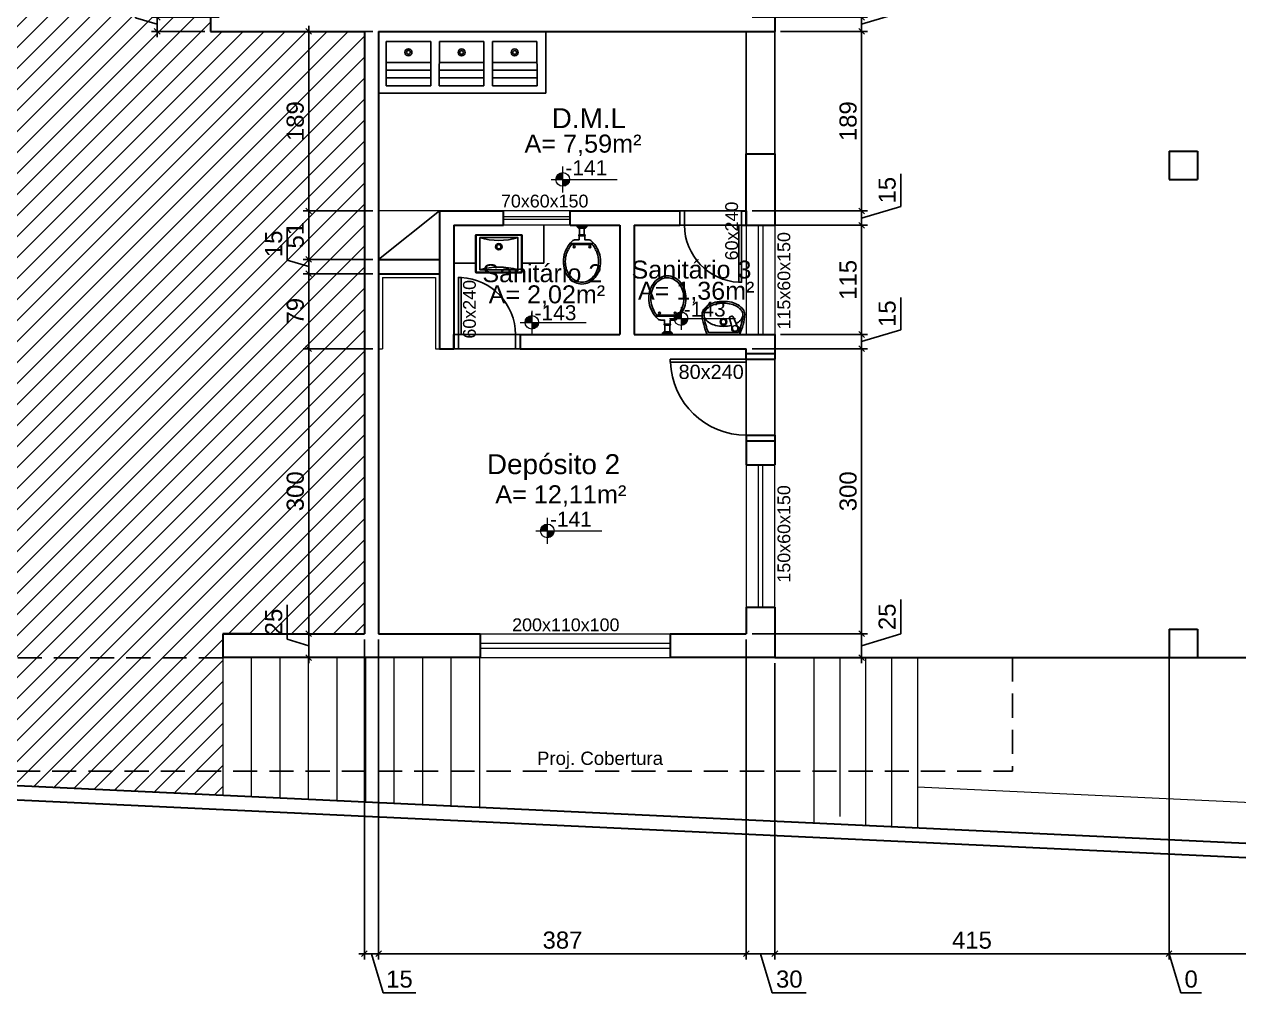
# Model space of a CAD drawing. Extents: x -165 to 197, y 154 to 653.
# Drawn here: x 111.57 to 124.35, y 411.99 to 422.18 of the extents above; entities that cross this region are included whole.
import ezdxf
from ezdxf.enums import TextEntityAlignment as Align

# ---------------------------------------------------------------- set-up
doc = ezdxf.new("R2010")
doc.units = 0
doc.header["$MEASUREMENT"] = 0
doc.header["$PDMODE"] = 3
doc.header["$PDSIZE"] = 0.1
doc.linetypes.add('CONTINUO', pattern=[0])
doc.linetypes.add('HIDDEN2', pattern=[4.7625, 3.175, -1.5875])
doc.layers.get('0').update_dxf_attribs({"linetype": 'CONTINUOUS'})
doc.layers.get('DEFPOINTS').update_dxf_attribs({"linetype": 'CONTINUOUS'})
for name, color, linetype, lineweight in [('AIT-ESQUADRIA 34', 252, 'CONTINUOUS', 15), ('AIT-PAREDE', 4, 'CONTINUOUS', 30), ('COTA de NIVEL', 12, 'CONTINUOUS', 20), ('DEMOLIR', 40, 'CONTINUOUS', 25), ('FININHA', 251, 'CONTINUOUS', 25), ('LAYOUT', 251, 'CONTINUOUS', 25), ('LAYOUT FIXO', 251, 'CONTINUOUS', 25), ('TEXTO-190', 190, 'CONTINUOUS', 20)]:
    doc.layers.add(name, color=color, linetype=linetype, lineweight=lineweight)
for name, color, linetype in [('AIT-PORTAS', 2, 'CONTINUOUS'), ('COTA', 1, 'CONTINUOUS'), ('PROJECAO', 5, 'HIDDEN2'), ('TEXTO', 190, 'CONTINUOUS')]:
    doc.layers.add(name, color=color, linetype=linetype)
doc.styles.add('ARIAL', font='ARIAL.TTF', dxfattribs={"height": 0.18})
doc.styles.add('cota25', font='ARIAL.TTF', dxfattribs={"height": 0.06})
doc.dimstyles.new('Copy of ISO-25', dxfattribs={"dimtxt": 0.18, "dimasz": 0.06, "dimexe": 0.06, "dimexo": 0.06, "dimgap": 0.05, "dimtad": 1, "dimdec": 0, "dimlfac": 100, "dimdsep": 46, "dimtxsty": 'ARIAL', "dimblk1": 'OBLIQUE', "dimblk2": 'OBLIQUE', "dimsah": 1, "dimcen": 2.5, "dimdle": 0.06, "dimclrd": 256, "dimclre": 256, "dimclrt": 256, "dimadec": 0, "dimazin": 0, "dimtfac": 1, "dimtdec": 0, "dimtmove": 1, "dimatfit": 3, "dimldrblk": 'OBLIQUE', "dimfxl": 0, "dimtolj": 1, "dimtzin": 0, "dimlwd": -1, "dimlwe": -1, "dimarcsym": 0})

# ---------------------------------------------------------------- blocks, each defined once
blk = doc.blocks.new('A$C2E354974')
at = {"layer": 'LAYOUT FIXO', "linetype": 'CONTINUO'}
for p, q in [((0.416, 0.304), (0.416, 0.195)), ((0.426, 0.074), (0.426, 0.318)), ((0.416, 0.086), (0.416, 0.195)), ((0.509, 0.195), (0.509, 0.225)), ((0.509, 0.195), (0.509, 0.165)), ((0.519, 0.195), (0.519, 0.22)), ((0.519, 0.195), (0.519, 0.17)), ((0.589, 0.195), (0.589, 0.22)), ((0.589, 0.195), (0.589, 0.17)), ((0.599, 0.195), (0.599, 0.235)), ((0.599, 0.195), (0.599, 0.155))]:
    blk.add_line(p, q, dxfattribs=at)
blk.add_lwpolyline([(0.33, 0.015, 0.050424), (0.374, 0.035, 0.092193), (0.453, 0.093, 0.19096), (0.466, 0.127), (0.466, 0.165), (0.509, 0.165, 1), (0.519, 0.165), (0.519, 0.17), (0.589, 0.17), (0.589, 0.16, 0.414214), (0.594, 0.155), (0.599, 0.155), (0.599, 0.15, 0.414214), (0.604, 0.145), (0.619, 0.145), (0.619, 0.195), (0.619, 0.245), (0.604, 0.245, 0.414214), (0.599, 0.24), (0.599, 0.235), (0.594, 0.235, 0.414214), (0.589, 0.23), (0.589, 0.22), (0.519, 0.22), (0.519, 0.225, 1), (0.509, 0.225), (0.466, 0.225), (0.466, 0.263, 0.19096), (0.453, 0.297, 0.092193), (0.374, 0.355, 0.050424), (0.33, 0.375, 0.082137), (0.238, 0.39, 0.082137), (0.145, 0.375, 0.090148), (0.07, 0.333, 0.104406), (0.017, 0.268, 0.117345), (0, 0.195, 0.117345), (0.017, 0.122, 0.104406), (0.07, 0.057, 0.090148), (0.145, 0.015, 0.082137), (0.238, 0, 0.082137)], format="xyb", close=True, dxfattribs=at)
for points in [[(0.02, 0.195, -0.117345), (0.035, 0.259, -0.104406), (0.082, 0.317, -0.090148), (0.151, 0.356, -0.082137), (0.238, 0.37, -0.082137)], [(0.238, 0.37, -0.082137), (0.324, 0.356, -0.050424), (0.364, 0.337, -0.050424)], [(0, 0.195), (0, 0.195, -0.117345)], [(0.02, 0.195), (0.02, 0.195, -0.117345)], [(0.02, 0.195, 0.117345), (0.035, 0.131, 0.104406), (0.082, 0.073, 0.090148), (0.151, 0.034, 0.082137), (0.238, 0.02, 0.082137)], [(0.238, 0.02, 0.082137), (0.324, 0.034, 0.050424), (0.364, 0.053, 0.050424)]]:
    blk.add_lwpolyline(points, format="xyb", dxfattribs=at)
for centre in [(0.393, 0.278), (0.393, 0.112)]:
    blk.add_circle(centre, 0.0101, dxfattribs=at)
for centre, start, end in [((0.259, 0.115), 50.2294, 64.3137), ((0.259, 0.275), 295.6863, 309.7706)]:
    blk.add_arc(centre, 0.246, start, end, dxfattribs=at)
blk = doc.blocks.new('_OBLIQUE')
at = {"color": 0, "linetype": 'ByBlock'}
blk.add_line((-0.5, -0.5), (0.5, 0.5), dxfattribs=at)
blk = doc.blocks.new('*D342')
at = {"layer": 'COTA'}
for p, q in [((123.622, 415.608), (123.622, 412.341)), ((126.722, 415.458), (126.722, 412.341)), ((126.782, 412.401), (123.562, 412.401))]:
    blk.add_line(p, q, dxfattribs=at)
at = {"layer": 'DEFPOINTS', "color": 0}
for p in [(123.622, 415.668), (126.722, 415.518), (123.622, 412.401)]:
    blk.add_point(p, dxfattribs=at)
at = {"layer": 'COTA', "xscale": 0.06, "yscale": 0.06, "zscale": 0.06, "rotation": 180}
blk.add_blockref('_OBLIQUE', (123.622, 412.401), dxfattribs=at)
at = {"layer": 'COTA', "xscale": 0.06, "yscale": 0.06, "zscale": 0.06}
blk.add_blockref('_OBLIQUE', (126.722, 412.401), dxfattribs=at)
at = {"layer": 'COTA', "insert": (125.172, 412.543), "char_height": 0.18, "attachment_point": 5, "style": 'ARIAL'}
blk.add_mtext('\\A1;310', dxfattribs=at)
blk = doc.blocks.new('*D343')
at = {"layer": 'COTA'}
for p, q in [((123.622, 415.608), (123.622, 412.341)), ((123.622, 415.458), (123.622, 412.341)), ((123.622, 412.401), (123.562, 412.401)), ((123.622, 412.401), (123.682, 412.401)), ((123.622, 412.401), (123.745, 411.991)), ((123.745, 411.991), (123.963, 411.991))]:
    blk.add_line(p, q, dxfattribs=at)
at = {"layer": 'DEFPOINTS', "color": 0}
for p in [(123.622, 415.668), (123.622, 415.518), (123.622, 412.401)]:
    blk.add_point(p, dxfattribs=at)
at = {"layer": 'COTA', "xscale": 0.06, "yscale": 0.06, "zscale": 0.06}
blk.add_blockref('_OBLIQUE', (123.622, 412.401), dxfattribs=at)
at = {"layer": 'COTA', "xscale": 0.06, "yscale": 0.06, "zscale": 0.06, "rotation": 180}
blk.add_blockref('_OBLIQUE', (123.622, 412.401), dxfattribs=at)
at = {"layer": 'COTA', "insert": (123.854, 412.133), "char_height": 0.18, "attachment_point": 5, "style": 'ARIAL'}
blk.add_mtext('\\A1;0', dxfattribs=at)
blk = doc.blocks.new('*D344')
at = {"layer": 'COTA'}
for p, q in [((119.472, 415.458), (119.472, 412.341)), ((123.622, 415.458), (123.622, 412.341)), ((123.682, 412.401), (119.412, 412.401))]:
    blk.add_line(p, q, dxfattribs=at)
at = {"layer": 'DEFPOINTS', "color": 0}
for p in [(119.472, 415.518), (123.622, 415.518), (119.472, 412.401)]:
    blk.add_point(p, dxfattribs=at)
at = {"layer": 'COTA', "xscale": 0.06, "yscale": 0.06, "zscale": 0.06, "rotation": 180}
blk.add_blockref('_OBLIQUE', (119.472, 412.401), dxfattribs=at)
at = {"layer": 'COTA', "xscale": 0.06, "yscale": 0.06, "zscale": 0.06}
blk.add_blockref('_OBLIQUE', (123.622, 412.401), dxfattribs=at)
at = {"layer": 'COTA', "insert": (121.547, 412.543), "char_height": 0.18, "attachment_point": 5, "style": 'ARIAL'}
blk.add_mtext('\\A1;415', dxfattribs=at)
blk = doc.blocks.new('*D345')
at = {"layer": 'COTA'}
for p, q in [((119.172, 415.708), (119.172, 412.341)), ((119.472, 415.458), (119.472, 412.341)), ((119.532, 412.401), (119.112, 412.401)), ((119.322, 412.401), (119.445, 411.991)), ((119.445, 411.991), (119.802, 411.991))]:
    blk.add_line(p, q, dxfattribs=at)
at = {"layer": 'DEFPOINTS', "color": 0}
for p in [(119.172, 415.768), (119.472, 415.518), (119.172, 412.401)]:
    blk.add_point(p, dxfattribs=at)
at = {"layer": 'COTA', "xscale": 0.06, "yscale": 0.06, "zscale": 0.06, "rotation": 180}
blk.add_blockref('_OBLIQUE', (119.172, 412.401), dxfattribs=at)
at = {"layer": 'COTA', "xscale": 0.06, "yscale": 0.06, "zscale": 0.06}
blk.add_blockref('_OBLIQUE', (119.472, 412.401), dxfattribs=at)
at = {"layer": 'COTA', "insert": (119.624, 412.133), "char_height": 0.18, "attachment_point": 5, "style": 'ARIAL'}
blk.add_mtext('\\A1;30', dxfattribs=at)
blk = doc.blocks.new('*D346')
at = {"layer": 'COTA'}
for p, q in [((115.302, 415.708), (115.302, 412.341)), ((119.172, 415.708), (119.172, 412.341)), ((119.232, 412.401), (115.242, 412.401))]:
    blk.add_line(p, q, dxfattribs=at)
at = {"layer": 'DEFPOINTS', "color": 0}
for p in [(115.302, 415.768), (119.172, 415.768), (115.302, 412.401)]:
    blk.add_point(p, dxfattribs=at)
at = {"layer": 'COTA', "xscale": 0.06, "yscale": 0.06, "zscale": 0.06, "rotation": 180}
blk.add_blockref('_OBLIQUE', (115.302, 412.401), dxfattribs=at)
at = {"layer": 'COTA', "xscale": 0.06, "yscale": 0.06, "zscale": 0.06}
blk.add_blockref('_OBLIQUE', (119.172, 412.401), dxfattribs=at)
at = {"layer": 'COTA', "insert": (117.237, 412.543), "char_height": 0.18, "attachment_point": 5, "style": 'ARIAL'}
blk.add_mtext('\\A1;387', dxfattribs=at)
blk = doc.blocks.new('*D347')
at = {"layer": 'COTA'}
for p, q in [((115.152, 415.708), (115.152, 412.341)), ((115.302, 415.708), (115.302, 412.341)), ((115.362, 412.401), (115.092, 412.401)), ((115.227, 412.401), (115.35, 411.991)), ((115.35, 411.991), (115.693, 411.991))]:
    blk.add_line(p, q, dxfattribs=at)
at = {"layer": 'DEFPOINTS', "color": 0}
for p in [(115.152, 415.768), (115.302, 415.768), (115.152, 412.401)]:
    blk.add_point(p, dxfattribs=at)
at = {"layer": 'COTA', "xscale": 0.06, "yscale": 0.06, "zscale": 0.06, "rotation": 180}
blk.add_blockref('_OBLIQUE', (115.152, 412.401), dxfattribs=at)
at = {"layer": 'COTA', "xscale": 0.06, "yscale": 0.06, "zscale": 0.06}
blk.add_blockref('_OBLIQUE', (115.302, 412.401), dxfattribs=at)
at = {"layer": 'COTA', "insert": (115.521, 412.133), "char_height": 0.18, "attachment_point": 5, "style": 'ARIAL'}
blk.add_mtext('\\A1;15', dxfattribs=at)
blk = doc.blocks.new('*D348')
at = {"layer": 'COTA'}
for p, q in [((114.34, 415.711), (114.34, 416.073)), ((114.567, 415.458), (114.567, 415.828)), ((114.567, 415.643), (114.34, 415.711)), ((115.102, 415.768), (114.507, 415.768)), ((115.102, 415.518), (114.507, 415.518))]:
    blk.add_line(p, q, dxfattribs=at)
at = {"layer": 'DEFPOINTS', "color": 0}
for p in [(114.567, 415.768), (115.162, 415.768), (115.162, 415.518)]:
    blk.add_point(p, dxfattribs=at)
at = {"layer": 'COTA', "xscale": 0.06, "yscale": 0.06, "zscale": 0.06}
for p, rotation in [((114.567, 415.768), 90), ((114.567, 415.518), 270)]:
    blk.add_blockref('_OBLIQUE', p, dxfattribs=dict(at, rotation=rotation))
at = {"layer": 'COTA', "insert": (114.198, 415.892), "char_height": 0.18, "attachment_point": 5, "rotation": 90, "style": 'ARIAL'}
blk.add_mtext('\\A1;25', dxfattribs=at)
blk = doc.blocks.new('*D349')
at = {"layer": 'COTA'}
for p, q in [((115.242, 418.768), (114.507, 418.768)), ((114.567, 415.708), (114.567, 418.828)), ((115.102, 415.768), (114.507, 415.768))]:
    blk.add_line(p, q, dxfattribs=at)
at = {"layer": 'DEFPOINTS', "color": 0}
for p in [(114.567, 418.768), (115.302, 418.768), (115.162, 415.768)]:
    blk.add_point(p, dxfattribs=at)
at = {"layer": 'COTA', "xscale": 0.06, "yscale": 0.06, "zscale": 0.06}
for p, rotation in [((114.567, 418.768), 90), ((114.567, 415.768), 270)]:
    blk.add_blockref('_OBLIQUE', p, dxfattribs=dict(at, rotation=rotation))
at = {"layer": 'COTA', "insert": (114.425, 417.268), "char_height": 0.18, "attachment_point": 5, "rotation": 90, "style": 'ARIAL'}
blk.add_mtext('\\A1;300', dxfattribs=at)
blk = doc.blocks.new('*D350')
at = {"layer": 'COTA'}
for p, q in [((115.242, 419.558), (114.507, 419.558)), ((114.567, 418.708), (114.567, 419.618)), ((115.242, 418.768), (114.507, 418.768))]:
    blk.add_line(p, q, dxfattribs=at)
at = {"layer": 'DEFPOINTS', "color": 0}
for p in [(114.567, 419.558), (115.302, 419.558), (115.302, 418.768)]:
    blk.add_point(p, dxfattribs=at)
at = {"layer": 'COTA', "xscale": 0.06, "yscale": 0.06, "zscale": 0.06}
for p, rotation in [((114.567, 419.558), 90), ((114.567, 418.768), 270)]:
    blk.add_blockref('_OBLIQUE', p, dxfattribs=dict(at, rotation=rotation))
at = {"layer": 'COTA', "insert": (114.425, 419.163), "char_height": 0.18, "attachment_point": 5, "rotation": 90, "style": 'ARIAL'}
blk.add_mtext('\\A1;79', dxfattribs=at)
blk = doc.blocks.new('*D351')
at = {"layer": 'COTA'}
for p, q in [((114.34, 419.701), (114.34, 420.043)), ((114.567, 419.633), (114.34, 419.701)), ((115.242, 419.708), (114.507, 419.708)), ((114.567, 419.498), (114.567, 419.768)), ((115.242, 419.558), (114.507, 419.558))]:
    blk.add_line(p, q, dxfattribs=at)
at = {"layer": 'DEFPOINTS', "color": 0}
for p in [(114.567, 419.708), (115.302, 419.708), (115.302, 419.558)]:
    blk.add_point(p, dxfattribs=at)
at = {"layer": 'COTA', "xscale": 0.06, "yscale": 0.06, "zscale": 0.06}
for p, rotation in [((114.567, 419.708), 90), ((114.567, 419.558), 270)]:
    blk.add_blockref('_OBLIQUE', p, dxfattribs=dict(at, rotation=rotation))
at = {"layer": 'COTA', "insert": (114.198, 419.872), "char_height": 0.18, "attachment_point": 5, "rotation": 90, "style": 'ARIAL'}
blk.add_mtext('\\A1;15', dxfattribs=at)
blk = doc.blocks.new('*D352')
at = {"layer": 'COTA'}
for p, q in [((115.242, 420.218), (114.507, 420.218)), ((114.567, 419.648), (114.567, 420.278)), ((115.242, 419.708), (114.507, 419.708))]:
    blk.add_line(p, q, dxfattribs=at)
at = {"layer": 'DEFPOINTS', "color": 0}
for p in [(114.567, 420.218), (115.302, 420.218), (115.302, 419.708)]:
    blk.add_point(p, dxfattribs=at)
at = {"layer": 'COTA', "xscale": 0.06, "yscale": 0.06, "zscale": 0.06}
for p, rotation in [((114.567, 420.218), 90), ((114.567, 419.708), 270)]:
    blk.add_blockref('_OBLIQUE', p, dxfattribs=dict(at, rotation=rotation))
at = {"layer": 'COTA', "insert": (114.425, 419.963), "char_height": 0.18, "attachment_point": 5, "rotation": 90, "style": 'ARIAL'}
blk.add_mtext('\\A1;51', dxfattribs=at)
blk = doc.blocks.new('*D353')
at = {"layer": 'COTA'}
for p, q in [((115.242, 422.108), (114.507, 422.108)), ((114.567, 420.158), (114.567, 422.168)), ((115.242, 420.218), (114.507, 420.218))]:
    blk.add_line(p, q, dxfattribs=at)
at = {"layer": 'DEFPOINTS', "color": 0}
for p in [(114.567, 422.108), (115.302, 422.108), (115.302, 420.218)]:
    blk.add_point(p, dxfattribs=at)
at = {"layer": 'COTA', "xscale": 0.06, "yscale": 0.06, "zscale": 0.06}
for p, rotation in [((114.567, 422.108), 90), ((114.567, 420.218), 270)]:
    blk.add_blockref('_OBLIQUE', p, dxfattribs=dict(at, rotation=rotation))
at = {"layer": 'COTA', "insert": (114.425, 421.163), "char_height": 0.18, "attachment_point": 5, "rotation": 90, "style": 'ARIAL'}
blk.add_mtext('\\A1;189', dxfattribs=at)
blk = doc.blocks.new('*D354')
at = {"layer": 'COTA'}
for p, q in [((112.744, 422.251), (112.744, 422.593)), ((112.971, 422.183), (112.744, 422.251)), ((113.622, 422.258), (112.911, 422.258)), ((112.971, 422.048), (112.971, 422.318)), ((113.472, 422.108), (112.911, 422.108))]:
    blk.add_line(p, q, dxfattribs=at)
at = {"layer": 'DEFPOINTS', "color": 0}
for p in [(112.971, 422.258), (113.682, 422.258), (113.532, 422.108)]:
    blk.add_point(p, dxfattribs=at)
at = {"layer": 'COTA', "xscale": 0.06, "yscale": 0.06, "zscale": 0.06}
for p, rotation in [((112.971, 422.258), 90), ((112.971, 422.108), 270)]:
    blk.add_blockref('_OBLIQUE', p, dxfattribs=dict(at, rotation=rotation))
at = {"layer": 'COTA', "insert": (112.602, 422.422), "char_height": 0.18, "attachment_point": 5, "rotation": 90, "style": 'ARIAL'}
blk.add_mtext('\\A1;15', dxfattribs=at)
blk = doc.blocks.new('*D359')
at = {"layer": 'COTA'}
for p, q in [((120.797, 415.766), (120.797, 416.128)), ((120.386, 415.458), (120.386, 415.828)), ((119.232, 415.768), (120.446, 415.768)), ((120.386, 415.643), (120.797, 415.766)), ((119.532, 415.518), (120.446, 415.518))]:
    blk.add_line(p, q, dxfattribs=at)
at = {"layer": 'DEFPOINTS', "color": 0}
for p in [(119.172, 415.768), (120.386, 415.768), (119.472, 415.518)]:
    blk.add_point(p, dxfattribs=at)
at = {"layer": 'COTA', "xscale": 0.06, "yscale": 0.06, "zscale": 0.06}
for p, rotation in [((120.386, 415.768), 90), ((120.386, 415.518), 270)]:
    blk.add_blockref('_OBLIQUE', p, dxfattribs=dict(at, rotation=rotation))
at = {"layer": 'COTA', "insert": (120.655, 415.947), "char_height": 0.18, "attachment_point": 5, "rotation": 90, "style": 'ARIAL'}
blk.add_mtext('\\A1;25', dxfattribs=at)
blk = doc.blocks.new('*D360')
at = {"layer": 'COTA'}
for p, q in [((119.232, 418.768), (120.446, 418.768)), ((120.386, 415.708), (120.386, 418.828)), ((119.232, 415.768), (120.446, 415.768))]:
    blk.add_line(p, q, dxfattribs=at)
at = {"layer": 'DEFPOINTS', "color": 0}
for p in [(119.172, 418.768), (120.386, 418.768), (119.172, 415.768)]:
    blk.add_point(p, dxfattribs=at)
at = {"layer": 'COTA', "xscale": 0.06, "yscale": 0.06, "zscale": 0.06}
for p, rotation in [((120.386, 418.768), 90), ((120.386, 415.768), 270)]:
    blk.add_blockref('_OBLIQUE', p, dxfattribs=dict(at, rotation=rotation))
at = {"layer": 'COTA', "insert": (120.244, 417.268), "char_height": 0.18, "attachment_point": 5, "rotation": 90, "style": 'ARIAL'}
blk.add_mtext('\\A1;300', dxfattribs=at)
blk = doc.blocks.new('*D361')
at = {"layer": 'COTA'}
for p, q in [((120.797, 418.966), (120.797, 419.308)), ((119.532, 418.918), (120.446, 418.918)), ((120.386, 418.708), (120.386, 418.978)), ((120.386, 418.843), (120.797, 418.966)), ((119.232, 418.768), (120.446, 418.768))]:
    blk.add_line(p, q, dxfattribs=at)
at = {"layer": 'DEFPOINTS', "color": 0}
for p in [(119.472, 418.918), (120.386, 418.918), (119.172, 418.768)]:
    blk.add_point(p, dxfattribs=at)
at = {"layer": 'COTA', "xscale": 0.06, "yscale": 0.06, "zscale": 0.06}
for p, rotation in [((120.386, 418.918), 90), ((120.386, 418.768), 270)]:
    blk.add_blockref('_OBLIQUE', p, dxfattribs=dict(at, rotation=rotation))
at = {"layer": 'COTA', "insert": (120.655, 419.137), "char_height": 0.18, "attachment_point": 5, "rotation": 90, "style": 'ARIAL'}
blk.add_mtext('\\A1;15', dxfattribs=at)
blk = doc.blocks.new('*D362')
at = {"layer": 'COTA'}
for p, q in [((119.232, 420.068), (120.446, 420.068)), ((120.386, 418.858), (120.386, 420.128)), ((119.532, 418.918), (120.446, 418.918))]:
    blk.add_line(p, q, dxfattribs=at)
at = {"layer": 'DEFPOINTS', "color": 0}
for p in [(119.172, 420.068), (120.386, 420.068), (119.472, 418.918)]:
    blk.add_point(p, dxfattribs=at)
at = {"layer": 'COTA', "xscale": 0.06, "yscale": 0.06, "zscale": 0.06}
for p, rotation in [((120.386, 420.068), 90), ((120.386, 418.918), 270)]:
    blk.add_blockref('_OBLIQUE', p, dxfattribs=dict(at, rotation=rotation))
at = {"layer": 'COTA', "insert": (120.244, 419.493), "char_height": 0.18, "attachment_point": 5, "rotation": 90, "style": 'ARIAL'}
blk.add_mtext('\\A1;115', dxfattribs=at)
blk = doc.blocks.new('*D363')
at = {"layer": 'COTA'}
for p, q in [((120.797, 420.266), (120.797, 420.608)), ((119.232, 420.218), (120.446, 420.218)), ((120.386, 420.008), (120.386, 420.278)), ((120.386, 420.143), (120.797, 420.266)), ((119.232, 420.068), (120.446, 420.068))]:
    blk.add_line(p, q, dxfattribs=at)
at = {"layer": 'DEFPOINTS', "color": 0}
for p in [(119.172, 420.218), (120.386, 420.218), (119.172, 420.068)]:
    blk.add_point(p, dxfattribs=at)
at = {"layer": 'COTA', "xscale": 0.06, "yscale": 0.06, "zscale": 0.06}
for p, rotation in [((120.386, 420.218), 90), ((120.386, 420.068), 270)]:
    blk.add_blockref('_OBLIQUE', p, dxfattribs=dict(at, rotation=rotation))
at = {"layer": 'COTA', "insert": (120.655, 420.437), "char_height": 0.18, "attachment_point": 5, "rotation": 90, "style": 'ARIAL'}
blk.add_mtext('\\A1;15', dxfattribs=at)
blk = doc.blocks.new('*D364')
at = {"layer": 'COTA'}
for p, q in [((119.532, 422.108), (120.446, 422.108)), ((120.386, 420.158), (120.386, 422.168)), ((119.232, 420.218), (120.446, 420.218))]:
    blk.add_line(p, q, dxfattribs=at)
at = {"layer": 'DEFPOINTS', "color": 0}
for p in [(119.472, 422.108), (120.386, 422.108), (119.172, 420.218)]:
    blk.add_point(p, dxfattribs=at)
at = {"layer": 'COTA', "xscale": 0.06, "yscale": 0.06, "zscale": 0.06}
for p, rotation in [((120.386, 422.108), 90), ((120.386, 420.218), 270)]:
    blk.add_blockref('_OBLIQUE', p, dxfattribs=dict(at, rotation=rotation))
at = {"layer": 'COTA', "insert": (120.244, 421.163), "char_height": 0.18, "attachment_point": 5, "rotation": 90, "style": 'ARIAL'}
blk.add_mtext('\\A1;189', dxfattribs=at)
blk = doc.blocks.new('*D365')
at = {"layer": 'COTA'}
for p, q in [((120.797, 422.306), (120.797, 422.648)), ((119.232, 422.258), (120.446, 422.258)), ((120.386, 422.048), (120.386, 422.318)), ((120.386, 422.183), (120.797, 422.306)), ((119.532, 422.108), (120.446, 422.108))]:
    blk.add_line(p, q, dxfattribs=at)
at = {"layer": 'DEFPOINTS', "color": 0}
for p in [(119.172, 422.258), (120.386, 422.258), (119.472, 422.108)]:
    blk.add_point(p, dxfattribs=at)
at = {"layer": 'COTA', "xscale": 0.06, "yscale": 0.06, "zscale": 0.06}
for p, rotation in [((120.386, 422.258), 90), ((120.386, 422.108), 270)]:
    blk.add_blockref('_OBLIQUE', p, dxfattribs=dict(at, rotation=rotation))
at = {"layer": 'COTA', "insert": (120.655, 422.477), "char_height": 0.18, "attachment_point": 5, "rotation": 90, "style": 'ARIAL'}
blk.add_mtext('\\A1;15', dxfattribs=at)

msp = doc.modelspace()

# ---------------------------------------------------------------- hatches: boundary and pattern name
at = {"layer": 'COTA de NIVEL', "linetype": 'Continuous'}
h = msp.add_hatch(color=256, dxfattribs=at)
h.paths.add_polyline_path([(117.24, 420.55), (117.24, 420.621, 0.414214), (117.168, 420.55)])
h.paths.add_polyline_path([(117.24, 420.55), (117.24, 420.479, 0.414214), (117.311, 420.55)])
h = msp.add_hatch(color=256, dxfattribs=at)
h.paths.add_polyline_path([(118.485, 419.085), (118.485, 419.156, 0.414214), (118.413, 419.085)])
h.paths.add_polyline_path([(118.485, 419.085), (118.485, 419.013, 0.414214), (118.556, 419.085)])
h = msp.add_hatch(color=256, dxfattribs=at)
h.paths.add_polyline_path([(116.914, 419.046), (116.914, 419.118, 0.414214), (116.843, 419.046)])
h.paths.add_polyline_path([(116.914, 419.046), (116.914, 418.975, 0.414214), (116.985, 419.046)])
h = msp.add_hatch(color=256, dxfattribs=at)
h.paths.add_polyline_path([(117.078, 416.851), (117.078, 416.923, 0.414214), (117.006, 416.851)])
h.paths.add_polyline_path([(117.078, 416.851), (117.078, 416.78, 0.414214), (117.149, 416.851)])
at = {"layer": 'FININHA'}
h = msp.add_hatch(dxfattribs=at)
h.set_pattern_fill('ANSI31', color=256, scale=1.25, style=0)
h.set_pattern_definition([(45, (94.56817, 414.07025), (-0.1104854, 0.1104854), [])])
h.paths.add_polyline_path([(113.532, 425.453), (112.032, 425.453), (112.032, 425.703), (112.382, 425.703), (112.382, 427.238), (94.568, 426.508), (94.568, 414.969), (113.662, 414.07), (113.662, 415.519), (113.662, 415.768), (113.962, 415.768), (115.152, 415.768), (115.152, 422.108), (113.532, 422.108)])

# ---------------------------------------------------------------- linework, layer by layer
at = {"layer": 'AIT-ESQUADRIA 34', "color": 9}
for p, q in [((115.942, 420.218), (115.302, 420.218)), ((117.317, 420.218), (116.617, 420.218)), ((117.317, 420.158), (116.617, 420.158)), ((117.317, 420.128), (116.617, 420.128)), ((117.317, 420.068), (116.617, 420.068)), ((119.172, 420.068), (119.172, 418.918)), ((119.297, 420.068), (119.297, 418.918)), ((119.347, 420.068), (119.347, 418.918)), ((119.472, 420.068), (119.472, 418.918)), ((115.342, 419.518), (115.902, 419.518)), ((115.342, 419.518), (115.342, 418.768)), ((115.902, 419.518), (115.902, 418.768)), ((115.302, 418.918), (115.302, 418.768)), ((115.302, 418.768), (115.342, 418.768)), ((115.902, 418.768), (115.942, 418.768)), ((119.172, 417.548), (119.172, 416.048)), ((119.297, 417.548), (119.297, 416.048)), ((119.347, 416.048), (119.347, 417.548)), ((119.472, 416.048), (119.472, 417.548)), ((116.372, 415.768), (118.372, 415.768)), ((116.372, 415.668), (118.372, 415.668)), ((116.372, 415.618), (118.372, 415.618)), ((113.662, 415.519), (113.662, 414.075)), ((113.962, 415.519), (113.962, 414.061)), ((114.262, 415.519), (114.262, 414.047)), ((114.562, 415.519), (114.562, 414.033)), ((114.862, 415.519), (114.862, 414.019)), ((115.162, 415.519), (115.162, 414.26)), ((115.162, 415.519), (115.162, 414.004)), ((115.462, 415.519), (115.462, 413.99)), ((115.762, 415.519), (115.762, 413.976)), ((116.062, 415.519), (116.062, 413.962)), ((116.362, 415.519), (116.362, 413.948)), ((116.372, 415.518), (118.372, 415.518)), ((119.882, 415.519), (119.882, 413.993)), ((119.882, 415.519), (119.882, 413.857)), ((119.882, 415.519), (119.882, 413.781)), ((120.155, 415.519), (120.155, 413.844)), ((120.155, 415.519), (120.155, 413.844)), ((120.427, 415.519), (120.427, 413.756)), ((120.427, 415.519), (120.427, 413.756)), ((120.7, 415.519), (120.7, 413.743)), ((120.972, 415.519), (120.972, 413.73)), ((120.972, 415.519), (120.972, 413.73)), ((120.972, 414.157), (130.222, 413.721))]:
    msp.add_line(p, q, dxfattribs=at)
at = {"layer": 'AIT-PAREDE'}
for p, q in [((113.532, 425.453), (113.532, 422.108)), ((119.472, 422.428), (119.472, 422.108)), ((113.532, 422.108), (115.152, 422.108)), ((115.152, 422.108), (115.152, 415.768)), ((115.302, 422.108), (119.472, 422.108)), ((115.302, 422.108), (115.302, 415.768)), ((119.172, 420.818), (119.472, 420.818)), ((119.172, 420.068), (119.172, 420.818)), ((119.472, 420.818), (119.472, 420.068)), ((123.622, 420.848), (123.922, 420.848)), ((123.622, 420.848), (123.922, 420.848)), ((123.622, 420.848), (123.622, 420.548)), ((123.922, 420.848), (123.922, 420.548)), ((123.922, 420.848), (123.922, 420.548)), ((123.622, 420.548), (123.922, 420.548)), ((123.622, 420.548), (123.922, 420.548)), ((115.942, 420.218), (116.617, 420.218)), ((115.942, 420.218), (115.942, 418.768)), ((116.617, 420.068), (116.617, 420.218)), ((117.317, 420.218), (118.472, 420.218)), ((117.317, 420.068), (117.317, 420.218)), ((119.132, 420.218), (119.172, 420.218)), ((119.172, 420.218), (119.172, 420.068)), ((116.092, 420.068), (116.617, 420.068)), ((116.092, 420.068), (116.092, 418.768)), ((117.317, 420.068), (117.842, 420.068)), ((117.842, 420.068), (117.842, 418.918)), ((117.992, 420.068), (118.472, 420.068)), ((117.992, 420.068), (117.992, 418.918)), ((119.132, 420.068), (119.472, 420.068)), ((115.302, 419.708), (115.942, 419.708)), ((115.302, 419.558), (115.942, 419.558)), ((116.092, 418.768), (116.092, 418.918)), ((116.092, 418.918), (116.092, 418.768)), ((116.792, 418.918), (117.842, 418.918)), ((116.792, 418.918), (116.792, 418.768)), ((117.992, 418.918), (119.472, 418.918)), ((119.472, 418.918), (119.472, 418.658)), ((115.942, 418.768), (116.092, 418.768)), ((116.792, 418.768), (119.172, 418.768)), ((119.172, 418.658), (119.172, 418.768)), ((119.172, 418.718), (119.472, 418.718)), ((119.172, 418.718), (119.472, 418.718)), ((119.172, 418.658), (119.472, 418.658)), ((119.172, 418.658), (119.472, 418.658)), ((119.172, 417.858), (119.472, 417.858)), ((119.172, 417.858), (119.172, 417.548)), ((119.172, 417.858), (119.472, 417.858)), ((119.472, 417.858), (119.472, 417.548)), ((119.172, 417.798), (119.472, 417.798)), ((119.172, 417.548), (119.472, 417.548)), ((119.172, 416.048), (119.472, 416.048)), ((119.172, 416.048), (119.172, 415.768)), ((119.472, 416.048), (119.472, 415.518)), ((123.622, 415.818), (123.922, 415.818)), ((123.622, 415.818), (123.922, 415.818)), ((123.622, 415.818), (123.622, 415.518)), ((123.922, 415.818), (123.922, 415.518)), ((123.922, 415.818), (123.922, 415.518)), ((113.662, 415.768), (115.152, 415.768)), ((113.662, 415.768), (113.662, 415.518)), ((113.962, 415.768), (113.662, 415.768)), ((115.302, 415.768), (116.372, 415.768)), ((116.372, 415.768), (116.372, 415.518)), ((118.372, 415.768), (119.172, 415.768)), ((118.372, 415.768), (118.372, 415.518)), ((116.372, 415.518), (113.662, 415.518)), ((119.472, 415.518), (118.372, 415.518)), ((119.472, 415.518), (130.222, 415.518)), ((123.622, 415.518), (123.922, 415.518)), ((94.418, 414.976), (134.068, 413.11)), ((94.418, 414.826), (134.218, 412.953))]:
    msp.add_line(p, q, dxfattribs=at)
at = {"layer": 'AIT-PORTAS', "color": 9}
for p, q in [((119.172, 418.658), (118.372, 418.658)), ((118.372, 418.628), (118.372, 418.658)), ((119.172, 418.628), (118.372, 418.628)), ((119.172, 418.628), (119.172, 418.658)), ((119.172, 418.628), (119.172, 417.82)), ((119.472, 418.62), (119.472, 418.658)), ((119.472, 418.62), (119.472, 418.658)), ((119.472, 418.62), (119.472, 417.82))]:
    msp.add_line(p, q, dxfattribs=at)
msp.add_arc((119.172, 418.658), 0.8, 182.1491, 270, dxfattribs=at)
at = {"layer": 'COTA de NIVEL', "linetype": 'Continuous'}
for p, q in [((117.237, 420.687, -823.468), (117.237, 420.413, -823.468)), ((117.118, 420.55, -823.468), (117.812, 420.55, -823.468)), ((116.914, 419.167, -823.468), (116.914, 418.93, -823.468)), ((116.914, 419.046, -823.468), (116.914, 419.148, -823.468)), ((118.485, 419.205, -823.468), (118.485, 418.968, -823.468)), ((118.485, 419.085, -823.468), (118.485, 419.186, -823.468)), ((116.792, 419.046, -823.468), (117.487, 419.046, -823.468)), ((118.363, 419.085, -823.468), (119.057, 419.085, -823.468)), ((117.075, 416.988, -823.468), (117.075, 416.715, -823.468)), ((116.956, 416.851, -823.468), (117.65, 416.851, -823.468))]:
    msp.add_line(p, q, dxfattribs=at)
for centre in [(117.24, 420.55, -823.468), (118.485, 419.085, -823.468), (116.914, 419.046, -823.468), (117.078, 416.851, -823.468)]:
    msp.add_circle(centre, 0.0713, dxfattribs=at)
at = {"layer": 'DEMOLIR'}
msp.add_line((119.472, 413.804), (119.472, 413.798), dxfattribs=at)
at = {"layer": 'FININHA'}
for p, q in [((119.172, 420.818), (119.172, 422.108)), ((119.472, 420.818), (119.472, 422.108)), ((118.472, 420.218), (118.522, 420.218)), ((118.472, 420.068), (118.472, 420.218)), ((118.522, 420.068), (118.522, 420.218)), ((118.522, 420.218), (118.522, 420.068)), ((119.122, 420.218), (118.522, 420.218)), ((119.122, 420.068), (119.122, 420.218)), ((119.122, 420.218), (119.172, 420.218)), ((119.122, 420.068), (119.122, 420.218)), ((119.172, 420.068), (119.172, 420.218)), ((118.522, 420.068), (118.472, 420.068)), ((118.522, 420.068), (119.092, 420.068)), ((119.172, 420.068), (119.092, 420.068)), ((119.172, 420.068), (119.172, 420.068)), ((116.092, 418.918), (116.092, 418.918)), ((116.092, 418.918), (116.172, 418.918)), ((116.142, 418.918), (116.142, 418.768)), ((116.142, 418.918), (116.142, 418.768)), ((116.742, 418.918), (116.172, 418.918)), ((116.742, 418.918), (116.742, 418.768)), ((116.742, 418.918), (116.792, 418.918)), ((116.742, 418.768), (116.742, 418.918)), ((116.142, 418.768), (116.092, 418.768)), ((116.142, 418.768), (116.742, 418.768)), ((116.792, 418.768), (116.742, 418.768))]:
    msp.add_line(p, q, dxfattribs=at)
for points in [[(119.092, 420.068), (119.092, 419.468), (119.122, 419.468), (119.122, 420.068)], [(116.172, 418.918), (116.172, 419.518), (116.142, 419.518), (116.142, 418.918)]]:
    msp.add_lwpolyline(points, close=True, dxfattribs=at)
for centre, start, end in [((119.123, 420.068), 180.014, 267.0484), ((116.141, 418.918), 0.014, 87.0484)]:
    msp.add_arc(centre, 0.601, start, end, dxfattribs=at)
at = {"layer": 'LAYOUT'}
for p, q in [((117.062, 422.108), (117.062, 421.458)), ((117.062, 421.508), (117.062, 422.108)), ((115.381, 422.002), (115.85, 422.002)), ((115.381, 421.535), (115.381, 422.002)), ((115.85, 421.535), (115.85, 422.002)), ((115.94, 421.535), (115.941, 422.002)), ((115.941, 422.002), (116.409, 422.002)), ((116.409, 421.535), (116.409, 422.002)), ((116.5, 422.002), (116.968, 422.002)), ((116.5, 421.535), (116.5, 422.002)), ((116.969, 421.535), (116.968, 422.002)), ((115.381, 421.781), (115.85, 421.781)), ((115.381, 421.7), (115.85, 421.7)), ((115.94, 421.781), (116.41, 421.781)), ((115.94, 421.7), (116.41, 421.7)), ((116.969, 421.781), (116.499, 421.781)), ((116.969, 421.7), (116.5, 421.7)), ((115.381, 421.619), (115.85, 421.619)), ((115.94, 421.619), (116.409, 421.619)), ((116.969, 421.619), (116.5, 421.619)), ((115.302, 421.458), (117.062, 421.458)), ((115.381, 421.535), (115.85, 421.535)), ((115.94, 421.535), (116.409, 421.535)), ((116.969, 421.535), (116.5, 421.535)), ((115.942, 420.218), (115.302, 419.708)), ((117.042, 420.068), (117.042, 419.668)), ((116.322, 419.961), (116.322, 419.575)), ((116.327, 419.956), (116.327, 419.58)), ((116.805, 419.968), (116.329, 419.968)), ((116.8, 419.963), (116.334, 419.963)), ((116.367, 419.937), (116.367, 419.598)), ((116.767, 419.938), (116.368, 419.938)), ((116.767, 419.937), (116.767, 419.598)), ((116.807, 419.956), (116.807, 419.58)), ((116.812, 419.961), (116.812, 419.575)), ((116.322, 419.668), (116.092, 419.668)), ((117.042, 419.668), (116.812, 419.668)), ((116.805, 419.568), (116.329, 419.568)), ((116.8, 419.573), (116.334, 419.573)), ((116.767, 419.598), (116.368, 419.598)), ((118.994, 419.091), (119.025, 418.973)), ((119, 419.103), (119.021, 419.11)), ((119.033, 419.105), (119.082, 418.992))]:
    msp.add_line(p, q, dxfattribs=at)
msp.add_lwpolyline([(118.706, 419.132, 0.092636), (118.761, 418.918), (119.101, 418.918, 0.092636), (119.156, 419.132, 0.136108), (119.139, 419.18, 0.106861), (119.086, 419.229, 0.073747), (119.018, 419.257, 0.060305), (118.931, 419.267, 0.060305), (118.844, 419.257, 0.073747), (118.776, 419.229, 0.106861), (118.723, 419.18, 0.136108)], format="xyb", close=True, dxfattribs=at)
for points in [[(118.726, 419.126, -0.153587), (118.739, 419.168, -0.106861), (118.786, 419.212, -0.073747), (118.849, 419.237, -0.060305), (118.931, 419.247, -0.060305), (119.013, 419.237, -0.073747), (119.076, 419.212, -0.106861), (119.123, 419.168, -0.153587), (119.136, 419.126, -0.153587), (119.123, 419.083, -0.106861), (119.076, 419.04, -0.014792), (119.064, 419.033, -0.039243)], [(119.014, 419.014, -0.121735), (118.849, 419.014, -0.073747), (118.786, 419.04, -0.106861), (118.739, 419.083, -0.153587), (118.726, 419.126, -0.153587)], [(118.729, 419.106, 0.075143), (118.774, 418.938), (119.088, 418.938, 0.075143), (119.134, 419.106)]]:
    msp.add_lwpolyline(points, format="xyb", dxfattribs=at)
for centre, radius in [((115.616, 421.888), 0.0368), ((115.616, 421.888), 0.0196), ((116.175, 421.887), 0.0368), ((116.175, 421.887), 0.0196), ((116.734, 421.887), 0.0368), ((116.734, 421.887), 0.0196), ((116.567, 419.842), 0.0335), ((116.567, 419.842), 0.0225), ((118.931, 419.052), 0.0347), ((118.931, 419.052), 0.0265), ((119.054, 418.982), 0.03)]:
    msp.add_circle(centre, radius, dxfattribs=at)
for centre, radius, start, end in [((116.329, 419.961), 0.007, 90, 180), ((116.334, 419.956), 0.007, 90, 180), ((116.567, 420.59), 0.682, 252.9385, 287.0615), ((116.368, 419.937), 0.0005, 90, 180), ((116.767, 419.937), 0.0005, 0, 90), ((116.8, 419.956), 0.007, 0, 90), ((116.805, 419.961), 0.007, 0, 90), ((116.329, 419.575), 0.007, 180, 270), ((116.334, 419.58), 0.007, 180, 270), ((116.567, 418.946), 0.682, 72.9385, 107.0615), ((116.368, 419.598), 0.0005, 180, 270), ((116.767, 419.598), 0.0005, 270, 0), ((116.8, 419.58), 0.007, 270, 0), ((116.805, 419.575), 0.007, 270, 0), ((119.004, 419.094), 0.01, 109.1397, 194.7861), ((119.054, 418.982), 0.0361, 160.7482, 57.5311), ((119.024, 419.101), 0.01, 23.4932, 109.1397)]:
    msp.add_arc(centre, radius, start, end, dxfattribs=at)
at = {"layer": 'PROJECAO', "ltscale": 0.08}
for p, q in [((113.662, 415.514), (103.757, 415.514)), ((121.972, 415.519), (121.972, 414.323)), ((111.104, 414.323), (121.972, 414.323))]:
    msp.add_line(p, q, dxfattribs=at)

# ---------------------------------------------------------------- block references
at = {"layer": 'LAYOUT FIXO', "linetype": 'CONTINUO', "xscale": -1}
for p, rotation in [((117.247, 419.449), 270), ((118.536, 419.536), 90)]:
    msp.add_blockref('A$C2E354974', p, dxfattribs=dict(at, rotation=rotation))

# ---------------------------------------------------------------- texts
at = {"layer": 'COTA de NIVEL', "linetype": 'Continuous', "style": 'ARIAL'}
for s, p in [('-141', (117.708, 420.752)), ('-143', (118.954, 419.264)), ('-143', (117.384, 419.226)), ('-141', (117.546, 417.054))]:
    msp.add_text(s, height=0.1578, dxfattribs=at).set_placement(p, align=Align.TOP_RIGHT)
at = {"layer": 'TEXTO', "style": 'ARIAL'}
for s, height, p in [('70x60x150', 0.1347, (117.51, 420.39)), ('80x240', 0.1497, (119.145, 418.6)), ('200x110x100', 0.1347, (117.837, 415.93))]:
    msp.add_text(s, height=height, dxfattribs=at).set_placement(p, align=Align.TOP_RIGHT)
for s, p in [('60x240', (118.95, 420.316)), ('115x60x150', (119.5, 419.996)), ('60x240', (116.19, 419.492)), ('150x60x150', (119.5, 417.332))]:
    msp.add_text(s, height=0.1347, rotation=90, dxfattribs=at).set_placement(p, align=Align.TOP_RIGHT)
at = {"layer": 'TEXTO', "width": 8.59791, "attachment_point": 3, "style": 'ARIAL'}
for s, insert, char_height in [('{\\fArial|b0|i0|c238|p34;A= }7,59{\\fArial|b0|i0|c238|p34;m²}', (118.069, 421.022, -823.468), 0.19), ('{\\fArial|b0|i0|c238|p34;A= 1}2{\\fArial|b0|i0|c238|p34;,\\fArial|b0|i0|c204|p34;11\\fArial|b0|i0|c238|p34;m²}', (117.909, 417.331, -823.468), 0.19), ('Proj. Cobertura', (118.295, 414.528, -823.468), 0.14)]:
    msp.add_mtext(s, dxfattribs=dict(at, insert=insert, char_height=char_height))
at = {"layer": 'TEXTO-190', "attachment_point": 9, "style": 'cota25'}
for s, insert, char_height in [('D.M.L', (117.906, 421.09), 0.21), ('{\\fArial|b0|i0|c204|p34;Sanitário }2', (117.656, 419.466), 0.189), ('{\\fArial|b0|i0|c204|p34;Sanitário }3', (119.226, 419.504), 0.189), ('{\\fArial|b0|i0|c238|p34;A= }2{\\fArial|b0|i0|c238|p34;,}02{\\fArial|b0|i0|c238|p34;m²}', (117.686, 419.211, -823.468), 0.189), ('{\\fArial|b0|i0|c238|p34;A= \\fArial|b0|i0|c204|p34;1\\fArial|b0|i0|c238|p34;,}36{\\fArial|b0|i0|c238|p34;m²}', (119.257, 419.249, -823.468), 0.189), ('{\\fArial|b0|i0|c204|p34;Depósito} 2', (117.844, 417.385), 0.21)]:
    msp.add_mtext(s, dxfattribs=dict(at, insert=insert, char_height=char_height))

# ---------------------------------------------------------------- dimensions: what is measured, and where the dimension line sits
at = {"layer": 'COTA'}
for base, p1, p2, picture, middle in [((112.971, 422.258), (113.532, 422.108), (113.682, 422.258), '*D354', (112.602, 422.301)), ((120.386, 422.258), (119.472, 422.108), (119.172, 422.258), '*D365', (120.655, 422.356)), ((114.567, 422.108), (115.302, 420.218), (115.302, 422.108), '*D353', (114.425, 421.163)), ((120.386, 422.108), (119.172, 420.218), (119.472, 422.108), '*D364', (120.244, 421.163)), ((120.386, 420.218), (119.172, 420.068), (119.172, 420.218), '*D363', (120.655, 420.316)), ((114.567, 420.218), (115.302, 419.708), (115.302, 420.218), '*D352', (114.425, 419.963)), ((114.567, 419.708), (115.302, 419.558), (115.302, 419.708), '*D351', (114.198, 419.751)), ((120.386, 420.068), (119.472, 418.918), (119.172, 420.068), '*D362', (120.244, 419.493)), ((114.567, 419.558), (115.302, 418.768), (115.302, 419.558), '*D350', (114.425, 419.163)), ((120.386, 418.918), (119.172, 418.768), (119.472, 418.918), '*D361', (120.655, 419.016)), ((114.567, 418.768), (115.162, 415.768), (115.302, 418.768), '*D349', (114.425, 417.268)), ((120.386, 418.768), (119.172, 415.768), (119.172, 418.768), '*D360', (120.244, 417.268)), ((114.567, 415.768), (115.162, 415.518), (115.162, 415.768), '*D348', (114.198, 415.761)), ((120.386, 415.768), (119.472, 415.518), (119.172, 415.768), '*D359', (120.655, 415.816))]:
    dim = msp.add_linear_dim(base=base, p1=p1, p2=p2, angle=90, dimstyle='Copy of ISO-25', dxfattribs=at)
    dim.commit()
    dim.dimension.update_dxf_attribs({"geometry": picture, "text_midpoint": middle})
for base, p1, p2, picture, middle in [((115.152, 412.401), (115.302, 415.768), (115.152, 415.768), '*D347', (115.4, 412.133)), ((115.302, 412.401), (119.172, 415.768), (115.302, 415.768), '*D346', (117.237, 412.543)), ((119.172, 412.401), (119.472, 415.518), (119.172, 415.768), '*D345', (119.495, 412.133)), ((123.622, 412.401), (126.722, 415.518), (123.622, 415.668), '*D342', (125.172, 412.543)), ((123.622042531, 412.401454396), (123.622042531, 415.667893914), (123.622042531, 415.517893914), '*D343', (123.795255355, 412.132648121)), ((119.472, 412.401), (123.622, 415.518), (119.472, 415.518), '*D344', (121.547, 412.543))]:
    dim = msp.add_linear_dim(base=base, p1=p1, p2=p2, dimstyle='Copy of ISO-25', dxfattribs=at)
    dim.commit()
    dim.dimension.update_dxf_attribs({"geometry": picture, "text_midpoint": middle})

doc.saveas('drawing.dxf')
